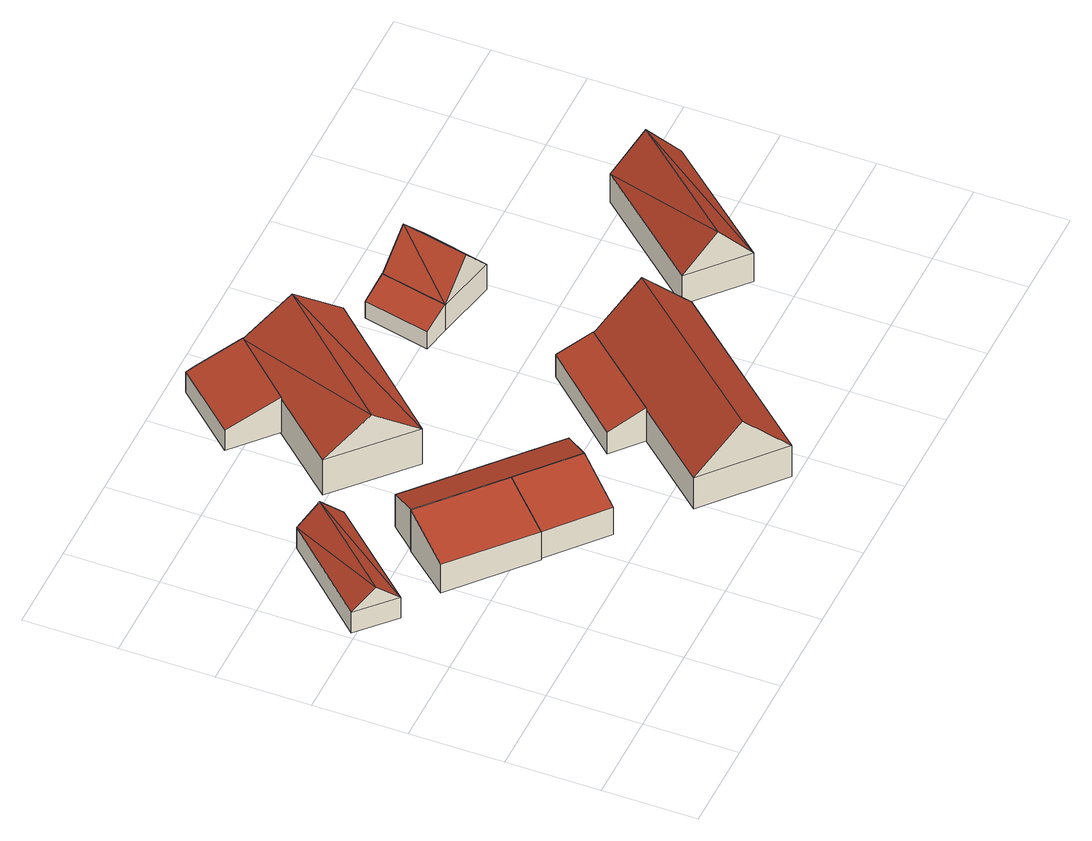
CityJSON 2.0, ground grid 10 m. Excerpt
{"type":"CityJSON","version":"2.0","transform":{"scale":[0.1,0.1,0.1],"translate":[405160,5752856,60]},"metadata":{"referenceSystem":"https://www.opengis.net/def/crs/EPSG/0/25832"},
"CityObjects":{
"building1":{"type":"Building","attributes":{"Gemeindeschluessel":"05515000","Geometrietyp2DReferenz":"3000","function":"31001_2700","roofType":"3100","measuredHeight":5.07},"geometry":[{"type":"Solid","lod":"2","boundaries":[[[[0,1,2,3]],[[4,5,1,0]],[[6,7,5,4]],[[3,2,7,6]],[[0,8,4]],[[6,9,3]],[[0,3,9]],[[9,8,0]],[[8,9,6]],[[6,4,8]],[[1,5,7,2]]]],"semantics":{"surfaces":[{"type":"WallSurface"},{"type":"RoofSurface"},{"type":"GroundSurface"}],"values":[[0,0,0,0,0,0,1,1,1,1,2]]}}]},
"building2":{"type":"Building","attributes":{"Gemeindeschluessel":"05515000","Geometrietyp2DReferenz":"3000","function":"51009_1610","roofType":"2100","measuredHeight":5.38},"geometry":[{"type":"Solid","lod":"2","boundaries":[[[[10,11,12,13]],[[14,15,11,10]],[[16,17,15,14]],[[13,12,17,16]],[[14,10,13,16]],[[11,15,17,12]]]],"semantics":{"surfaces":[{"type":"WallSurface"},{"type":"RoofSurface"},{"type":"GroundSurface"}],"values":[[0,0,0,0,1,2]]}}]},
"building3":{"type":"Building","attributes":{"Gemeindeschluessel":"05515000","Geometrietyp2DReferenz":"3000","function":"31001_2460","roofType":"2100","measuredHeight":5.2},"geometry":[{"type":"Solid","lod":"2","boundaries":[[[[18,19,20,21]],[[10,22,19,18]],[[13,23,22,10]],[[21,20,23,13]],[[10,18,21,13]],[[19,22,23,20]]]],"semantics":{"surfaces":[{"type":"WallSurface"},{"type":"RoofSurface"},{"type":"GroundSurface"}],"values":[[0,0,0,0,1,2]]}}]},
"building4":{"type":"Building","attributes":{"Gemeindeschluessel":"05515000","Geometrietyp2DReferenz":"3000","function":"51009_1610","roofType":"2100","measuredHeight":5.2},"geometry":[{"type":"Solid","lod":"2","boundaries":[[[[24,25,26,16]],[[27,28,25,24]],[[21,20,28,27]],[[13,23,20,21]],[[16,26,23,13]],[[21,27,24,16,13]],[[25,28,20,23,26]]]],"semantics":{"surfaces":[{"type":"WallSurface"},{"type":"RoofSurface"},{"type":"GroundSurface"}],"values":[[0,0,0,0,0,1,2]]}}]},
"building5":{"type":"Building","attributes":{"Gemeindeschluessel":"05515000","Geometrietyp2DReferenz":"3000","function":"31001_2700","roofType":"2100","measuredHeight":4.54},"geometry":[{"type":"Solid","lod":"2","boundaries":[[[[29,30,31,32]],[[33,34,30,29]],[[35,36,34,33]],[[37,38,36,35]],[[32,31,38,37]],[[35,33,29,32,37]],[[30,34,36,38,31]]]],"semantics":{"surfaces":[{"type":"WallSurface"},{"type":"RoofSurface"},{"type":"GroundSurface"}],"values":[[0,0,0,0,0,1,2]]}}]},
"building6":{"type":"Building","attributes":{"Gemeindeschluessel":"05515000","Geometrietyp2DReferenz":"3000","function":"31001_2700","roofType":"5000","measuredHeight":8.48},"geometry":[{"type":"Solid","lod":"2","boundaries":[[[[39,40,41,42]],[[43,44,40,39]],[[45,46,44,43]],[[47,48,46,45]],[[42,41,48,47]],[[42,49,39]],[[50,39,49]],[[49,47,50]],[[45,43,50,47]],[[49,42,47]],[[50,43,39]],[[40,44,46,48,41]]]],"semantics":{"surfaces":[{"type":"WallSurface"},{"type":"RoofSurface"},{"type":"GroundSurface"}],"values":[[0,0,0,0,0,1,1,1,1,0,0,2]]}}]},
"building7":{"type":"Building","attributes":{"Gemeindeschluessel":"05515000","Geometrietyp2DReferenz":"3000","function":"31001_1000"},"address":[{"country":"Germany","locality":"Münster","thoroughfareNumber":"75d","thoroughfareName":"Vennheideweg"}],"children":["building7-1","building7-2"]},
"building7-1":{"type":"BuildingPart","attributes":{"roofType":"2100","measuredHeight":4.27},"parents":["building7"],"geometry":[{"type":"Solid","lod":"2","boundaries":[[[[51,52,53,54,55]],[[56,57,52,51]],[[58,59,60,57,56]],[[56,51,55,58]],[[52,57,60,53]],[[59,58,55,54]],[[60,59,54,53]]]],"semantics":{"surfaces":[{"type":"WallSurface"},{"type":"RoofSurface"},{"type":"GroundSurface"},{"type":"ClosureSurface"}],"values":[[0,0,0,1,2,0,3]]}}]},
"building7-2":{"type":"BuildingPart","attributes":{"roofType":"3100","measuredHeight":9.38},"parents":["building7"],"geometry":[{"type":"Solid","lod":"2","boundaries":[[[[61,62,63,64]],[[65,66,62,61]],[[64,63,60,59]],[[61,67,65]],[[59,68,64]],[[64,68,67,61]],[[54,65,67,68,59]],[[62,66,53,60,63]],[[66,65,54,53]],[[53,54,59,60]]]],"semantics":{"surfaces":[{"type":"WallSurface"},{"type":"RoofSurface"},{"type":"GroundSurface"},{"type":"ClosureSurface"}],"values":[[0,0,0,0,0,1,1,2,0,3]]}}]},
"building8":{"type":"Building","attributes":{"Gemeindeschluessel":"05515000","Geometrietyp2DReferenz":"3000","function":"31001_2700","roofType":"2100","measuredHeight":3.35},"geometry":[{"type":"Solid","lod":"2","boundaries":[[[[69,70,71,72]],[[73,74,70,69]],[[75,76,74,73]],[[72,71,76,75]],[[73,69,72,75]],[[70,74,76,71]]]],"semantics":{"surfaces":[{"type":"WallSurface"},{"type":"RoofSurface"},{"type":"GroundSurface"}],"values":[[0,0,0,0,1,2]]}}]},
"building9":{"type":"Building","attributes":{"Gemeindeschluessel":"05515000","Geometrietyp2DReferenz":"3000","function":"31001_2700","roofType":"3100","measuredHeight":7.14},"geometry":[{"type":"Solid","lod":"2","boundaries":[[[[77,70,74,78]],[[79,80,70,77]],[[81,82,80,79]],[[78,74,82,81]],[[77,83,79]],[[81,84,78]],[[83,77,78]],[[78,84,83]],[[79,83,84]],[[84,81,79]],[[70,80,82,74]]]],"semantics":{"surfaces":[{"type":"WallSurface"},{"type":"RoofSurface"},{"type":"GroundSurface"}],"values":[[0,0,0,0,0,0,1,1,1,1,2]]}}]},
"building10":{"type":"Building","attributes":{"Gemeindeschluessel":"05515000","Geometrietyp2DReferenz":"3000","function":"31001_1000","roofType":"3100","measuredHeight":8.02},"address":[{"country":"Germany","locality":"Münster","thoroughfareNumber":"75e","thoroughfareName":"Vennheideweg"}],"geometry":[{"type":"Solid","lod":"2","boundaries":[[[[85,86,87,88]],[[89,90,86,85]],[[91,92,90,89]],[[88,87,92,91]],[[85,93,89]],[[91,94,88]],[[94,93,85]],[[85,88,94]],[[91,89,93]],[[93,94,91]],[[86,90,92,87]]]],"semantics":{"surfaces":[{"type":"WallSurface"},{"type":"RoofSurface"},{"type":"GroundSurface"}],"values":[[0,0,0,0,0,0,1,1,1,1,2]]}}]}
},
"vertices":[
[45,270,29],[45,270,2],[132,366,2],[132,366,29],[7,305,29],[7,305,2],[95,399,29],[95,399,2],[26,287,52],[114,383,52],
[170,178,40],[170,178,3],[212,227,3],[212,227,57],[91,248,40],[91,248,3],[133,297,57],[133,297,3],
[228,128,40],[228,128,5],[270,176,5],[270,176,57],[170,178,5],[212,227,5],
[156,323,47],[156,323,5],[133,297,5],[293,202,47],[293,202,5],
[247,579,33],[247,579,7],[187,513,7],[187,513,33],[255,572,37],[255,572,7],[292,539,53],[292,539,7],[231,473,53],[231,473,7],
[245,333,52],[245,333,6],[369,468,6],[369,468,52],[168,403,52],[168,403,6],[231,473,52],[231,473,6],[292,539,52],[292,539,6],[330,504,91],[206,369,91],
[330,178,31],[330,178,3],[361,151,3],[361,151,44],[361,151,46],[409,265,32],[409,265,3],[438,239,46],[438,239,44],[438,239,3],
[370,4,44],[370,4,3],[515,170,3],[515,170,44],[292,72,44],[292,72,3],[331,38,97],[476,205,97],
[438,457,41],[438,457,7],[408,462,7],[408,462,29],[422,385,41],[422,385,7],[392,391,29],[392,391,7],
[438,457,40],[422,385,40],[506,443,40],[506,443,7],[490,371,40],[490,371,7],[472,450,79],[456,378,79],
[652,313,39],[652,313,2],[549,194,2],[549,194,39],[708,263,39],[708,263,2],[605,144,39],[605,144,2],[680,288,82],[577,169,82]
]}
